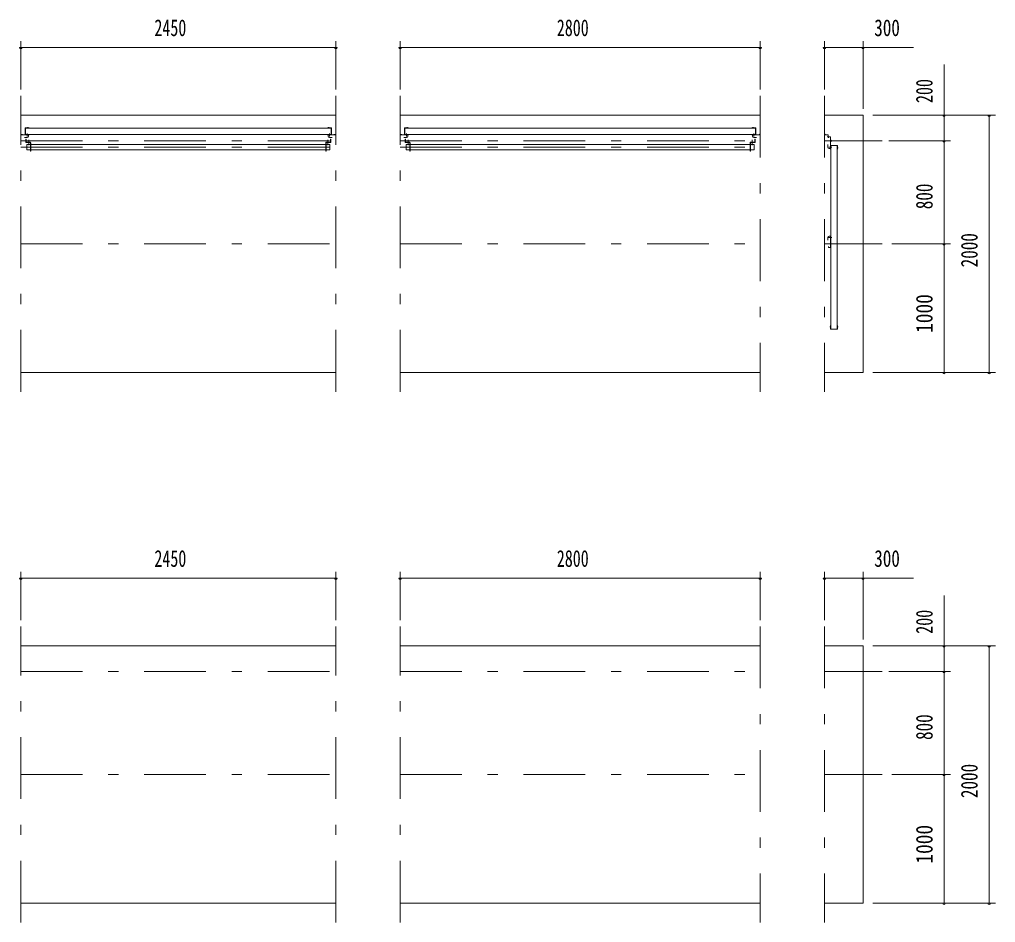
# Model space of a CAD drawing. Units: millimetres, scale not verified. Extents: x -23102 to 23102, y -10150 to 10150.
# Drawn here: x -14801 to -7211, y -7655 to -637 of the extents above; entities that cross this region are included whole.
import ezdxf
from ezdxf.enums import TextEntityAlignment as Align

# ---------------------------------------------------------------- set-up
doc = ezdxf.new("R2010")
doc.units = ezdxf.units.MM
doc.header["$LTSCALE"] = 40
doc.linetypes.add('USER3', pattern=[24, 12, -5, 2, -5])
for name, color, linetype, lineweight in [('0-2_1-0BOLD', 7, 'Continuous', 18), ('0-3_1-2CENTER', 3, 'USER3', 18), ('0-4_1-4THIN', 4, 'Continuous', 18), ('0-5_1-5DIM', 3, 'Continuous', 18)]:
    doc.layers.add(name, color=color, linetype=linetype, lineweight=lineweight)
doc.styles.add('ＭＳ ゴシック', font='')
doc.styles.get('ＭＳ ゴシック').set_extended_font_data('MS Gothic')

msp = doc.modelspace()

# ---------------------------------------------------------------- linework, layer by layer
at = {"layer": '0-2_1-0BOLD'}
for p, q in [((-14790.69, -1380.33), (-12340.69, -1380.33)), ((-11840.69, -1380.33), (-9040.69, -1380.33)), ((-8540.69, -1380.33), (-8240.69, -1380.33)), ((-8240.69, -1380.33), (-8240.69, -3380.33)), ((-14755.69, -1481.27), (-14755.69, -1531.07)), ((-14727.29, -1479.67), (-14754.09, -1479.67)), ((-14754.09, -1481.27), (-14727.29, -1481.27)), ((-14754.09, -1531.07), (-14754.09, -1481.27)), ((-14753.69, -1530.67), (-14753.69, -1481.67)), ((-12377.69, -1481.67), (-14753.69, -1481.67)), ((-14739.19, -1479.67), (-14739.09, -1478.55)), ((-14732.19, -1479.67), (-14732.29, -1478.55)), ((-14732.19, -1479.39), (-14732.19, -1479.67)), ((-14727.29, -1481.67), (-14727.29, -1481.27)), ((-14725.69, -1481.27), (-14725.69, -1481.67)), ((-12405.69, -1481.27), (-12405.69, -1481.67)), ((-12404.09, -1479.67), (-12377.29, -1479.67)), ((-12377.29, -1481.27), (-12404.09, -1481.27)), ((-12404.09, -1481.67), (-12404.09, -1481.27)), ((-12399.19, -1479.67), (-12399.09, -1478.55)), ((-12399.19, -1479.39), (-12399.19, -1479.67)), ((-12392.19, -1479.67), (-12392.29, -1478.55)), ((-12377.69, -1530.67), (-12377.69, -1481.67)), ((-12377.29, -1531.07), (-12377.29, -1481.27)), ((-12375.69, -1481.27), (-12375.69, -1531.07)), ((-11805.69, -1481.27), (-11805.69, -1531.07)), ((-11777.29, -1479.67), (-11804.09, -1479.67)), ((-11804.09, -1481.27), (-11777.29, -1481.27)), ((-11804.09, -1531.07), (-11804.09, -1481.27)), ((-11803.69, -1481.67), (-9077.69, -1481.67)), ((-11803.69, -1530.67), (-11803.69, -1481.67)), ((-11789.19, -1479.67), (-11789.09, -1478.55)), ((-11782.19, -1479.67), (-11782.29, -1478.55)), ((-11782.19, -1479.39), (-11782.19, -1479.67)), ((-11777.29, -1481.67), (-11777.29, -1481.27)), ((-11775.69, -1481.27), (-11775.69, -1481.67)), ((-9105.69, -1481.27), (-9105.69, -1481.67)), ((-9104.09, -1479.67), (-9077.29, -1479.67)), ((-9077.29, -1481.27), (-9104.09, -1481.27)), ((-9104.09, -1481.67), (-9104.09, -1481.27)), ((-9099.19, -1479.67), (-9099.09, -1478.55)), ((-9099.19, -1479.39), (-9099.19, -1479.67)), ((-9092.19, -1479.67), (-9092.29, -1478.55)), ((-9077.69, -1530.67), (-9077.69, -1481.67)), ((-9077.29, -1531.07), (-9077.29, -1481.27)), ((-9075.69, -1481.27), (-9075.69, -1531.07)), ((-14730.69, -1534.18), (-14790.69, -1534.18)), ((-14762.91, -1554.18), (-14740.69, -1554.18)), ((-14754.09, -1531.07), (-14727.29, -1531.07)), ((-14754.09, -1532.67), (-14727.29, -1532.67)), ((-12377.69, -1530.67), (-14753.69, -1530.67)), ((-14717.74, -1590.33), (-14747.34, -1590.33)), ((-14747.34, -1593.53), (-14717.74, -1593.53)), ((-14730.69, -1544.18), (-14730.69, -1534.18)), ((-14727.29, -1531.07), (-14727.29, -1530.67)), ((-14725.69, -1531.07), (-14725.69, -1530.67)), ((-12413.64, -1590.33), (-12384.04, -1590.33)), ((-12384.04, -1593.53), (-12413.64, -1593.53)), ((-12405.69, -1531.07), (-12405.69, -1530.67)), ((-12404.09, -1531.07), (-12404.09, -1530.67)), ((-12377.29, -1531.07), (-12404.09, -1531.07)), ((-12377.29, -1532.67), (-12404.09, -1532.67)), ((-12400.69, -1544.18), (-12400.69, -1534.18)), ((-12340.69, -1534.18), (-12400.69, -1534.18)), ((-12368.47, -1554.18), (-12390.69, -1554.18)), ((-11780.69, -1534.18), (-11840.69, -1534.18)), ((-11812.91, -1554.18), (-11790.69, -1554.18)), ((-11804.09, -1531.07), (-11777.29, -1531.07)), ((-11804.09, -1532.67), (-11777.29, -1532.67)), ((-11803.69, -1530.67), (-9077.69, -1530.67)), ((-11767.74, -1590.33), (-11797.34, -1590.33)), ((-11797.34, -1593.53), (-11767.74, -1593.53)), ((-11780.69, -1544.18), (-11780.69, -1534.18)), ((-11777.29, -1531.07), (-11777.29, -1530.67)), ((-11775.69, -1531.07), (-11775.69, -1530.67)), ((-9113.64, -1590.33), (-9084.04, -1590.33)), ((-9084.04, -1593.53), (-9113.64, -1593.53)), ((-9105.69, -1531.07), (-9105.69, -1530.67)), ((-9104.09, -1531.07), (-9104.09, -1530.67)), ((-9077.29, -1531.07), (-9104.09, -1531.07)), ((-9077.29, -1532.67), (-9104.09, -1532.67)), ((-9100.69, -1544.18), (-9100.69, -1534.18)), ((-9040.69, -1534.18), (-9100.69, -1534.18)), ((-9068.47, -1554.18), (-9090.69, -1554.18)), ((-8510.69, -1534.18), (-8540.69, -1534.18)), ((-8510.69, -1545.16), (-8510.69, -1534.18)), ((-8505.52, -1550.33), (-8494.54, -1550.33)), ((-8494.54, -1550.33), (-8494.54, -1640.33)), ((-14712.54, -1608.13), (-12418.84, -1608.13)), ((-12418.84, -1650.83), (-14712.54, -1650.83)), ((-11762.54, -1608.13), (-9118.84, -1608.13)), ((-9118.84, -1650.83), (-11762.54, -1650.83)), ((-8514.54, -1608.11), (-8514.54, -1630.33)), ((-8504.54, -1640.33), (-8494.54, -1640.33)), ((-8493.04, -1616.93), (-8493.04, -1643.73)), ((-8441.64, -1615.33), (-8491.44, -1615.33)), ((-8491.44, -1616.93), (-8441.64, -1616.93)), ((-8491.44, -1616.93), (-8491.44, -1643.73)), ((-8491.44, -1643.73), (-8491.04, -1643.73)), ((-8491.44, -1645.33), (-8491.04, -1645.33)), ((-8442.04, -3043.33), (-8442.04, -1617.33)), ((-8442.04, -1643.73), (-8441.64, -1643.73)), ((-8441.64, -1645.33), (-8442.04, -1645.33)), ((-8441.64, -1616.93), (-8441.64, -1643.73)), ((-8440.04, -1643.73), (-8440.04, -1616.93)), ((-8440.04, -1631.83), (-8438.92, -1631.93)), ((-8440.04, -1638.83), (-8438.92, -1638.73)), ((-8439.75, -1638.83), (-8440.04, -1638.83)), ((-8514.54, -2330.33), (-8514.54, -2352.55)), ((-8504.54, -2320.33), (-8494.54, -2320.33)), ((-8494.54, -2410.33), (-8494.54, -2320.33)), ((-8505.52, -2410.33), (-8494.54, -2410.33)), ((-8493.04, -3021.83), (-8494.15, -3021.93)), ((-8493.04, -3028.83), (-8494.15, -3028.73)), ((-8493.32, -3028.83), (-8493.04, -3028.83)), ((-8493.04, -3043.73), (-8493.04, -3016.93)), ((-8491.44, -3015.33), (-8491.04, -3015.33)), ((-8491.44, -3043.73), (-8491.44, -3016.93)), ((-8491.44, -3016.93), (-8491.04, -3016.93)), ((-8441.64, -3015.33), (-8442.04, -3015.33)), ((-8442.04, -3016.93), (-8441.64, -3016.93)), ((-8441.64, -3043.73), (-8441.64, -3016.93)), ((-8440.04, -3016.93), (-8440.04, -3043.73)), ((-8440.04, -3021.83), (-8438.92, -3021.93)), ((-8440.04, -3028.83), (-8438.92, -3028.73)), ((-8439.75, -3028.83), (-8440.04, -3028.83)), ((-8491.44, -3043.73), (-8441.64, -3043.73)), ((-8441.64, -3045.33), (-8491.44, -3045.33)), ((-8491.04, -3043.33), (-8442.04, -3043.33)), ((-12340.69, -3380.33), (-14790.69, -3380.33)), ((-9040.69, -3380.33), (-11840.69, -3380.33)), ((-8240.69, -3380.33), (-8540.69, -3380.33)), ((-14790.69, -5505.33), (-12340.69, -5505.33)), ((-11840.69, -5505.33), (-9040.69, -5505.33)), ((-8540.69, -5505.33), (-8240.69, -5505.33)), ((-8240.69, -5505.33), (-8240.69, -7505.32)), ((-12340.69, -7505.32), (-14790.69, -7505.32)), ((-9040.69, -7505.32), (-11840.69, -7505.32)), ((-8240.69, -7505.32), (-8540.69, -7505.32))]:
    msp.add_line(p, q, dxfattribs=at)
for points in [[(-14749.34, -1588.33), (-14749.34, -1568.33), (-14752.54, -1568.33), (-14752.54, -1588.33)], [(-12382.04, -1588.33), (-12382.04, -1568.33), (-12378.84, -1568.33), (-12378.84, -1588.33)], [(-11799.34, -1588.33), (-11799.34, -1568.33), (-11802.54, -1568.33), (-11802.54, -1588.33)], [(-9082.04, -1588.33), (-9082.04, -1568.33), (-9078.84, -1568.33), (-9078.84, -1588.33)], [(-14715.74, -1650.83), (-14744.59, -1650.83), (-14744.59, -1608.13), (-14715.74, -1608.13)], [(-14715.74, -1595.53), (-14715.74, -1661.33), (-14712.54, -1661.33), (-14712.54, -1595.53)], [(-12415.64, -1595.53), (-12415.64, -1661.33), (-12418.84, -1661.33), (-12418.84, -1595.53)], [(-12415.64, -1608.13), (-12386.79, -1608.13), (-12386.79, -1650.83), (-12415.64, -1650.83)], [(-11765.74, -1650.83), (-11794.59, -1650.83), (-11794.59, -1608.13), (-11765.74, -1608.13)], [(-11765.74, -1595.53), (-11765.74, -1661.33), (-11762.54, -1661.33), (-11762.54, -1595.53)], [(-9115.64, -1595.53), (-9115.64, -1661.33), (-9118.84, -1661.33), (-9118.84, -1595.53)], [(-9115.64, -1608.13), (-9086.79, -1608.13), (-9086.79, -1650.83), (-9115.64, -1650.83)], [(-8491.04, -3043.33), (-8491.04, -1617.33), (-8442.04, -1617.33)]]:
    msp.add_lwpolyline(points, dxfattribs=at)
for centre, radius, start, end in [((-14754.09, -1481.27), 1.6, 90, 180), ((-14737.8, -1478.67), 1.3, 105.88085, 175), ((-14735.69, -1486.07), 9, 74.11915, 105.88085), ((-14733.58, -1478.67), 1.3, 5, 74.11915), ((-14727.29, -1481.27), 1.6, 0, 90), ((-12404.09, -1481.27), 1.6, 90, 180), ((-12397.8, -1478.67), 1.3, 105.88085, 175), ((-12395.69, -1486.07), 9, 74.11915, 105.88085), ((-12393.58, -1478.67), 1.3, 5, 74.11915), ((-12377.29, -1481.27), 1.6, 0, 90), ((-11804.09, -1481.27), 1.6, 90, 180), ((-11787.8, -1478.67), 1.3, 105.88085, 175), ((-11785.69, -1486.07), 9, 74.11915, 105.88085), ((-11783.58, -1478.67), 1.3, 5, 74.11915), ((-11777.29, -1481.27), 1.6, 0, 90), ((-9104.09, -1481.27), 1.6, 90, 180), ((-9097.8, -1478.67), 1.3, 105.88085, 175), ((-9095.69, -1486.07), 9, 74.11915, 105.88085), ((-9093.58, -1478.67), 1.3, 5, 74.11915), ((-9077.29, -1481.27), 1.6, 0, 90), ((-14754.09, -1531.07), 1.6, 180, 270), ((-14747.34, -1588.33), 5.2, 180, 270), ((-14747.34, -1588.33), 2, 180, 270), ((-14740.69, -1544.18), 10, 270, 0), ((-14727.29, -1531.07), 1.6, 270, 0), ((-14717.74, -1595.53), 5.2, 0, 90), ((-14717.74, -1595.53), 2, 0, 90), ((-12413.64, -1595.53), 5.2, 90, 180), ((-12413.64, -1595.53), 2, 90, 180), ((-12404.09, -1531.07), 1.6, 180, 270), ((-12390.69, -1544.18), 10, 180, 270), ((-12384.04, -1588.33), 2, 270, 0), ((-12384.04, -1588.33), 5.2, 270, 0), ((-12377.29, -1531.07), 1.6, 270, 0), ((-11804.09, -1531.07), 1.6, 180, 270), ((-11797.34, -1588.33), 5.2, 180, 270), ((-11797.34, -1588.33), 2, 180, 270), ((-11790.69, -1544.18), 10, 270, 0), ((-11777.29, -1531.07), 1.6, 270, 0), ((-11767.74, -1595.53), 5.2, 0, 90), ((-11767.74, -1595.53), 2, 0, 90), ((-9113.64, -1595.53), 5.2, 90, 180), ((-9113.64, -1595.53), 2, 90, 180), ((-9104.09, -1531.07), 1.6, 180, 270), ((-9090.69, -1544.18), 10, 180, 270), ((-9084.04, -1588.33), 2, 270, 0), ((-9084.04, -1588.33), 5.2, 270, 0), ((-9077.29, -1531.07), 1.6, 270, 0), ((-8515.69, -1545.16), 5, 234.59346, 0), ((-8505.52, -1555.33), 5, 90, 215.40654), ((-8504.54, -1630.33), 10, 180, 270), ((-8491.44, -1616.93), 1.6, 90, 180), ((-8491.44, -1643.73), 1.6, 180, 270), ((-8441.64, -1616.93), 1.6, 0, 90), ((-8441.64, -1643.73), 1.6, 270, 0), ((-8439.03, -1633.22), 1.3, 15.88085, 85), ((-8439.03, -1637.43), 1.3, 275, 344.11915), ((-8446.44, -1635.33), 9, 344.11915, 15.88085), ((-8504.54, -2330.33), 10, 90, 180), ((-8504.54, -2330.33), 10, 90, 180), ((-8505.52, -2405.33), 5, 144.59346, 270), ((-8486.64, -3025.33), 9, 164.11915, 195.88085), ((-8494.04, -3023.22), 1.3, 95, 164.11915), ((-8494.04, -3027.43), 1.3, 195.88085, 265), ((-8491.44, -3016.93), 1.6, 90, 180), ((-8441.64, -3016.93), 1.6, 0, 90), ((-8439.03, -3023.22), 1.3, 15.88085, 85), ((-8439.03, -3027.43), 1.3, 275, 344.11915), ((-8446.44, -3025.33), 9, 344.11915, 15.88085), ((-8491.44, -3043.73), 1.6, 180, 270), ((-8441.64, -3043.73), 1.6, 270, 0)]:
    msp.add_arc(centre, radius, start, end, dxfattribs=at)
at = {"layer": '0-3_1-2CENTER'}
for p, q in [((-14790.69, -3530.33), (-14790.69, -1230.33)), ((-12340.69, -3530.33), (-12340.69, -1230.33)), ((-11840.69, -3530.33), (-11840.69, -1230.33)), ((-9040.69, -1230.33), (-9040.69, -3530.33)), ((-8540.69, -1230.33), (-8540.69, -3530.33)), ((-14735.69, -1484.27), (-14735.69, -1476.67)), ((-12395.69, -1484.27), (-12395.69, -1476.67)), ((-11785.69, -1484.27), (-11785.69, -1476.67)), ((-9095.69, -1484.27), (-9095.69, -1476.67)), ((-14778.49, -1530), (-14790.69, -1530)), ((-14790.69, -1580.33), (-12340.69, -1580.33)), ((-14740.69, -1522.47), (-14740.69, -1547.47)), ((-14735.69, -1535.67), (-14735.69, -1528.07)), ((-14727.54, -1571.33), (-14727.54, -1613.13)), ((-12403.84, -1571.33), (-12403.84, -1613.13)), ((-12395.69, -1535.67), (-12395.69, -1528.07)), ((-12390.69, -1522.47), (-12390.69, -1547.47)), ((-12340.69, -1530), (-12355.89, -1530)), ((-11828.49, -1530), (-11840.69, -1530)), ((-11840.69, -1580.33), (-9040.69, -1580.33)), ((-11790.69, -1522.47), (-11790.69, -1547.47)), ((-11785.69, -1535.67), (-11785.69, -1528.07)), ((-11777.54, -1571.33), (-11777.54, -1613.13)), ((-9103.84, -1571.33), (-9103.84, -1613.13)), ((-9095.69, -1535.67), (-9095.69, -1528.07)), ((-9090.69, -1522.47), (-9090.69, -1547.47)), ((-8540.69, -1580.33), (-8090.69, -1580.33)), ((-14790.69, -1629.48), (-12340.69, -1629.48)), ((-11840.69, -1629.48), (-9040.69, -1629.48)), ((-8482.84, -1630.33), (-8507.84, -1630.33)), ((-8496.04, -1635.33), (-8488.44, -1635.33)), ((-8444.64, -1635.33), (-8437.04, -1635.33)), ((-8484.34, -2330.33), (-8509.34, -2330.33)), ((-14790.69, -2380.33), (-12340.69, -2380.33)), ((-11840.69, -2380.33), (-9040.69, -2380.33)), ((-8540.69, -2380.33), (-8090.69, -2380.33)), ((-8496.04, -3025.33), (-8488.44, -3025.33)), ((-8444.64, -3025.33), (-8437.04, -3025.33)), ((-14790.69, -7655.32), (-14790.69, -5355.33)), ((-12340.69, -7655.32), (-12340.69, -5355.33)), ((-11840.69, -7655.32), (-11840.69, -5355.33)), ((-9040.69, -5355.33), (-9040.69, -7655.32)), ((-8540.69, -5355.33), (-8540.69, -7655.32)), ((-14790.69, -5705.32), (-12340.69, -5705.32)), ((-11840.69, -5705.32), (-9040.69, -5705.32)), ((-8540.69, -5705.32), (-8090.69, -5705.32)), ((-14790.69, -6505.32), (-12340.69, -6505.32)), ((-11840.69, -6505.32), (-9040.69, -6505.32)), ((-8540.69, -6505.32), (-8090.69, -6505.32))]:
    msp.add_line(p, q, dxfattribs=at)
at = {"layer": '0-4_1-4THIN'}
for p, q in [((-9048.19, -1532.98), (-9048.19, -1534.18)), ((-9040.69, -1532.98), (-9048.19, -1532.98)), ((-9040.69, -1534.18), (-9048.19, -1534.18)), ((-9045.59, -1528.98), (-9040.69, -1528.98)), ((-8540.69, -1528.98), (-8535.79, -1528.98)), ((-8533.19, -1532.98), (-8540.69, -1532.98)), ((-8533.19, -1534.18), (-8540.69, -1534.18)), ((-8537.8, -1529.48), (-8537.8, -1532.98)), ((-8535.79, -1528.98), (-8534.92, -1529.48)), ((-8534.92, -1529.48), (-8534.92, -1532.98)), ((-8533.19, -1534.18), (-8533.19, -1532.98)), ((-8494.54, -1572.83), (-8494.54, -1587.83)), ((-8489.84, -1574.55), (-8493.34, -1574.55)), ((-8489.84, -1577.44), (-8493.34, -1577.44)), ((-8489.84, -1583.21), (-8493.34, -1583.21)), ((-8489.34, -1575.43), (-8489.84, -1574.55)), ((-8489.34, -1585.23), (-8489.34, -1575.43)), ((-8491.04, -2374.55), (-8493.34, -2374.55)), ((-8491.04, -2377.44), (-8493.34, -2377.44)), ((-8491.04, -2383.22), (-8493.34, -2383.22)), ((-8491.04, -2386.1), (-8493.34, -2386.1))]:
    msp.add_line(p, q, dxfattribs=at)
for points in [[(-9045.59, -1528.98), (-9046.46, -1529.48), (-9046.46, -1532.98)], [(-8494.54, -1572.83), (-8493.34, -1572.83), (-8493.34, -1587.83), (-8494.54, -1587.83)], [(-8489.34, -1585.23), (-8489.84, -1586.1), (-8493.34, -1586.1)], [(-8494.54, -2387.83), (-8493.34, -2387.83), (-8493.34, -2372.83), (-8494.54, -2372.83)]]:
    msp.add_lwpolyline(points, dxfattribs=at)
for centre, radius, start, end in [((-8540.69, -1537.49), 8.51, 70.17088, 90.00236), ((-8536.36, -1531.29), 2.32, 90, 128.54623), ((-8491.66, -1576), 2.32, 321.45377, 360), ((-8491.66, -1584.66), 2.32, 0, 38.53143), ((-8497.85, -1580.33), 8.51, 340.16867, 19.82912)]:
    msp.add_arc(centre, radius, start, end, dxfattribs=at)
at = {"layer": '0-5_1-5DIM'}
for p, q in [((-14790.69, -805.33), (-14790.69, -1180.33)), ((-12340.69, -805.33), (-12340.69, -1180.33)), ((-11840.69, -805.33), (-11840.69, -1180.33)), ((-9040.69, -805.33), (-9040.69, -1180.33)), ((-8540.69, -805.33), (-8540.69, -1180.33)), ((-8240.69, -805.33), (-8240.69, -1330.33)), ((-14780.69, -855.33), (-14800.69, -855.33)), ((-12340.69, -855.33), (-14790.69, -855.33)), ((-12330.69, -855.33), (-12350.69, -855.33)), ((-11830.69, -855.33), (-11850.69, -855.33)), ((-9040.69, -855.33), (-11840.69, -855.33)), ((-9030.69, -855.33), (-9050.69, -855.33)), ((-8530.69, -855.33), (-8550.69, -855.33)), ((-8240.69, -855.33), (-8540.69, -855.33)), ((-8230.69, -855.33), (-8250.69, -855.33)), ((-8240.69, -855.33), (-7848.19, -855.33)), ((-7610.69, -3380.33), (-7610.69, -987.83)), ((-8165.69, -1380.33), (-7210.69, -1380.33)), ((-7600.69, -1380.33), (-7620.69, -1380.33)), ((-7610.69, -1580.33), (-7610.69, -1380.33)), ((-7250.69, -1380.33), (-7270.69, -1380.33)), ((-7260.69, -1380.33), (-7260.69, -3380.33)), ((-7260.69, -1380.33), (-7260.69, -3380.33)), ((-7560.69, -1580.33), (-8040.69, -1580.33)), ((-7600.69, -1580.33), (-7620.69, -1580.33)), ((-7610.69, -2380.33), (-7610.69, -1580.33)), ((-8015.69, -2380.33), (-7560.69, -2380.33)), ((-7600.69, -2380.33), (-7620.69, -2380.33)), ((-7610.69, -3380.33), (-7610.69, -2380.33)), ((-7210.69, -3380.33), (-8165.69, -3380.33)), ((-7600.69, -3380.33), (-7620.69, -3380.33)), ((-7250.69, -3380.33), (-7270.69, -3380.33)), ((-14790.69, -4930.33), (-14790.69, -5305.33)), ((-12340.69, -4930.33), (-12340.69, -5305.33)), ((-11840.69, -4930.33), (-11840.69, -5305.33)), ((-9040.69, -4930.33), (-9040.69, -5305.33)), ((-8540.69, -4930.33), (-8540.69, -5305.33)), ((-8240.69, -4930.33), (-8240.69, -5455.33)), ((-14780.69, -4980.33), (-14800.69, -4980.33)), ((-12340.69, -4980.33), (-14790.69, -4980.33)), ((-12330.69, -4980.33), (-12350.69, -4980.33)), ((-11830.69, -4980.33), (-11850.69, -4980.33)), ((-9040.69, -4980.33), (-11840.69, -4980.33)), ((-9030.69, -4980.33), (-9050.69, -4980.33)), ((-8530.69, -4980.33), (-8550.69, -4980.33)), ((-8240.69, -4980.33), (-8540.69, -4980.33)), ((-8230.69, -4980.33), (-8250.69, -4980.33)), ((-8240.69, -4980.33), (-7848.19, -4980.33)), ((-7610.69, -7505.33), (-7610.69, -5112.82)), ((-8165.69, -5505.32), (-7210.69, -5505.32)), ((-7600.69, -5505.32), (-7620.69, -5505.32)), ((-7610.69, -5705.32), (-7610.69, -5505.32)), ((-7250.69, -5505.32), (-7270.69, -5505.32)), ((-7260.69, -5505.32), (-7260.69, -7505.33)), ((-7260.69, -5505.32), (-7260.69, -7505.33)), ((-7560.69, -5705.32), (-8040.69, -5705.32)), ((-7600.69, -5705.32), (-7620.69, -5705.32)), ((-7610.69, -6505.32), (-7610.69, -5705.32)), ((-8015.69, -6505.32), (-7560.69, -6505.32)), ((-7600.69, -6505.32), (-7620.69, -6505.32)), ((-7610.69, -7505.33), (-7610.69, -6505.32)), ((-7210.69, -7505.33), (-8165.69, -7505.33)), ((-7600.69, -7505.33), (-7620.69, -7505.33)), ((-7250.69, -7505.33), (-7270.69, -7505.33))]:
    msp.add_line(p, q, dxfattribs=at)
for centre in [(-14790.69, -855.33), (-12340.69, -855.33), (-11840.69, -855.33), (-9040.69, -855.33), (-8540.69, -855.33), (-8240.69, -855.33), (-7610.69, -1380.33), (-7260.69, -1380.33), (-7610.69, -1580.33), (-7610.69, -2380.33), (-7610.69, -3380.33), (-7260.69, -3380.33), (-14790.69, -4980.33), (-12340.69, -4980.33), (-11840.69, -4980.33), (-9040.69, -4980.33), (-8540.69, -4980.33), (-8240.69, -4980.33), (-7610.69, -5505.32), (-7260.69, -5505.32), (-7610.69, -5705.32), (-7610.69, -6505.32), (-7610.69, -7505.33), (-7260.69, -7505.33)]:
    msp.add_arc(centre, 10, 180, 0, dxfattribs=at)

# ---------------------------------------------------------------- texts
at = {"layer": '0-5_1-5DIM', "color": 7, "style": 'ＭＳ ゴシック'}
for s, width, p in [('2450', 0.7, (-13751.7, -805.33)), ('2800', 0.7, (-10621.96, -805.33)), ('300', 0.75, (-8153.54, -805.33)), ('2450', 0.7, (-13751.7, -4930.33)), ('2800', 0.7, (-10621.96, -4930.33)), ('300', 0.75, (-8153.54, -4930.33))]:
    msp.add_text(s, height=130.2, dxfattribs=dict(at, width=width)).set_placement(p, align=Align.BOTTOM_LEFT)
for s, width, p in [('200', 0.7, (-7660.69, -1286.34)), ('800', 0.75, (-7660.69, -2111.74)), ('2000', 0.75, (-7310.69, -2563.36)), ('1000', 0.85, (-7660.69, -3073.13)), ('200', 0.7, (-7660.69, -5411.33)), ('800', 0.75, (-7660.69, -6236.73)), ('2000', 0.75, (-7310.69, -6688.36)), ('1000', 0.85, (-7660.69, -7198.13))]:
    msp.add_text(s, height=130.2, rotation=90, dxfattribs=dict(at, width=width)).set_placement(p, align=Align.BOTTOM_LEFT)

doc.saveas('drawing.dxf')
